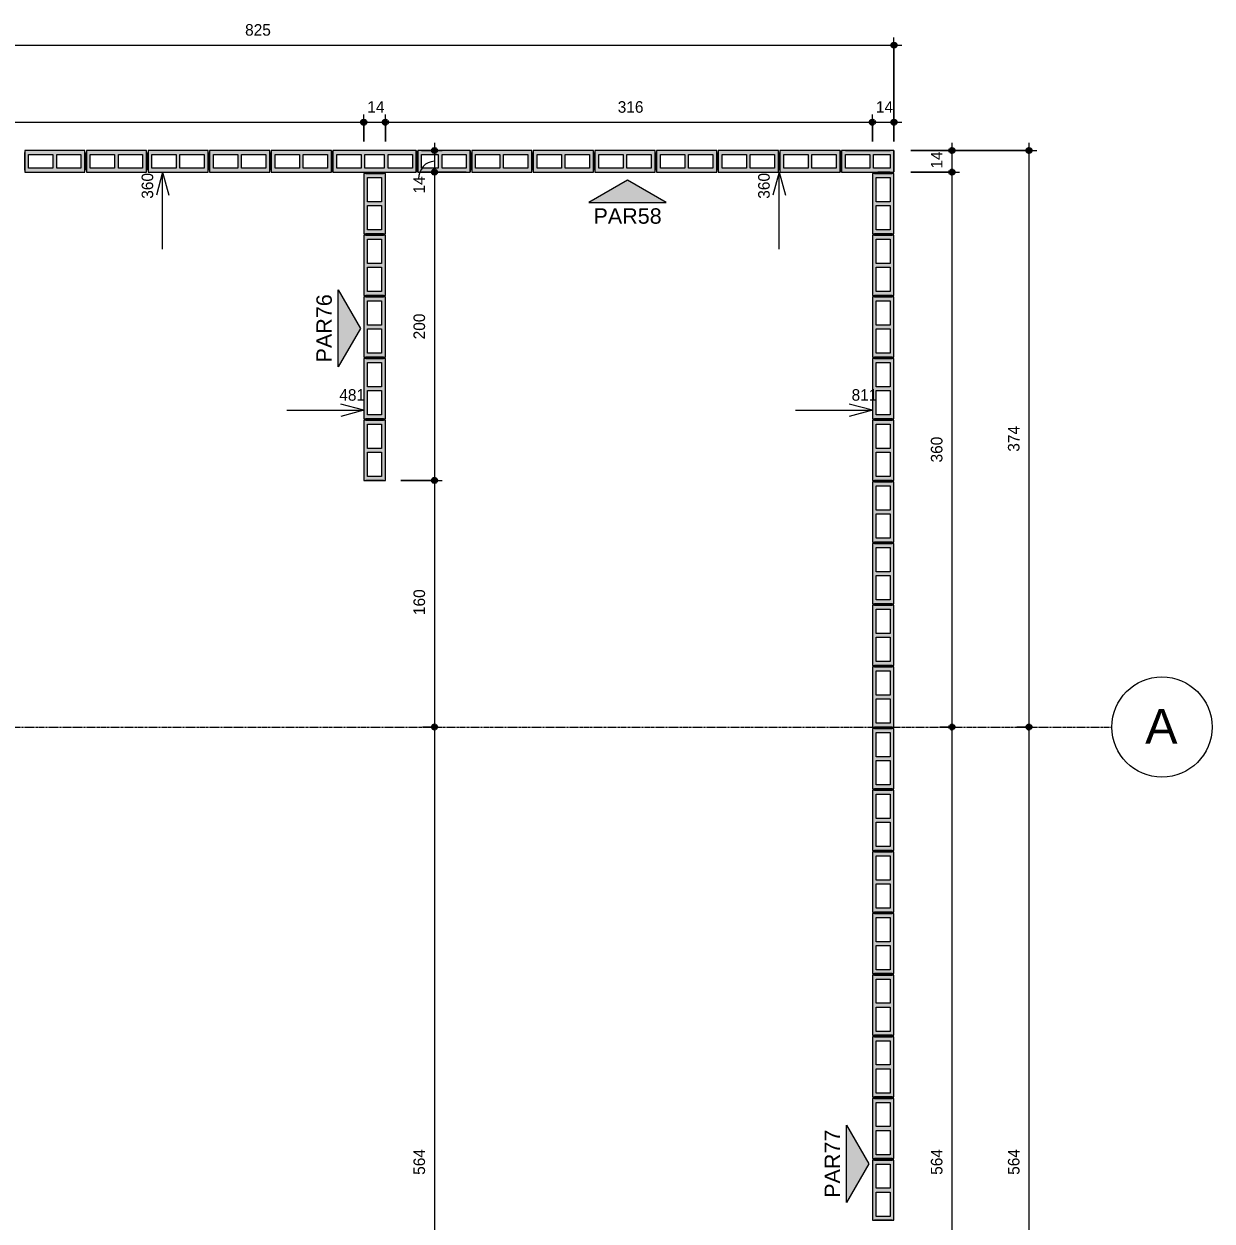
# Model space of a CAD drawing. Header units: centimetres. Extents: x 170 to 13828, y -2277 to 8860.
# Drawn here: x 13057 to 13828, y 110 to 886 of the extents above; entities that cross this region are included whole.
import ezdxf

# ---------------------------------------------------------------- set-up
doc = ezdxf.new("R2010")
doc.units = ezdxf.units.CM
doc.linetypes.add('Linha de eixo', pattern=[2.2225, 1.27, -0.3175, 0.3175, -0.3175])
for name, color, linetype, lineweight, true_color in [('A-ANNO-DIMS-1', 1, 'Continuous', 9, 0xff0000), ('G-ANNO-SYMB-1', 251, 'Continuous', 9, 0x646464), ('S-BEAM-3', 9, 'Continuous', 9, 0xc0c0c0), ('S-BEAM-4', 98, 'Continuous', 9, 0x004000), ('S-BEAM-8', 142, 'Continuous', 9, 0x0080c0)]:
    doc.layers.add(name, color=color, linetype=linetype, lineweight=lineweight, true_color=true_color)
for name, color, linetype, lineweight in [('A-ANNO-DIMS-50', 7, 'Continuous', 9), ('A-DETL-GENF', 7, 'Continuous', 9), ('G-ANNO-SYMB', 7, 'Continuous', 9), ('S-BEAM', 7, 'Continuous', 9), ('S-BEAM-2', 7, 'Continuous', 13), ('S-GRID-1', 7, 'Linha de eixo', 9), ('S-GRID-IDEN', 7, 'Continuous', 9)]:
    doc.layers.add(name, color=color, linetype=linetype, lineweight=lineweight)
doc.styles.add('Arial', font='arial.ttf', dxfattribs={"height": 22.5})
doc.styles.add('Arial_1', font='arial.ttf', dxfattribs={"height": 10})
doc.styles.add('Bahnschrift_13', font='', dxfattribs={"height": 7.5})
doc.styles.get('Bahnschrift_13').set_extended_font_data('Bahnschrift')
doc.dimstyles.new('COTA_ACUMULADA', dxfattribs={"dimscale": 30.48, "dimtxt": 8.33133, "dimasz": 0.049213, "dimexe": 0, "dimexo": 0.0625, "dimgap": 0.131234, "dimtad": 0, "dimjust": 2, "dimdec": 0, "dimzin": 0, "dimdsep": 46, "dimtxsty": 'Bahnschrift_13', "dimblk1": 'NONE', "dimblk2": 'OPEN30', "dimsah": 1, "dimcen": 0.09, "dimse1": 1, "dimsd1": 1, "dimazin": 0, "dimtfac": 1, "dimtdec": 4, "dimtix": 1, "dimtmove": 2, "dimatfit": 3, "dimfxl": 0, "dimfxlon": 1, "dimtvp": 1, "dimtolj": 1, "dimtzin": 0, "dimarcsym": 2})
doc.dimstyles.new('COTA_LINEAR', dxfattribs={"dimscale": 30.48, "dimtxt": 8.33133, "dimasz": 0.393701, "dimexe": 0.164042, "dimexo": 0.328084, "dimgap": 0.131234, "dimtad": 1, "dimdec": 0, "dimzin": 0, "dimdsep": 46, "dimtxsty": 'Bahnschrift_13', "dimblk1": 'DOTSMALL', "dimblk2": 'DOTSMALL', "dimsah": 1, "dimcen": 0.09, "dimdle": 0.164042, "dimazin": 0, "dimtfac": 1, "dimtdec": 4, "dimtix": 1, "dimtmove": 0, "dimatfit": 3, "dimfxl": 1, "dimtvp": 1, "dimtolj": 1, "dimtzin": 0, "dimarcsym": 2})
doc.dimstyles.new('COTA_LINEAR_2', dxfattribs={"dimscale": 30.48, "dimtxt": 8.33133, "dimasz": 0.393701, "dimexe": 0.164042, "dimexo": 0.328084, "dimgap": 0.131234, "dimtad": 1, "dimdec": 0, "dimzin": 0, "dimdsep": 46, "dimtxsty": 'Bahnschrift_13', "dimblk1": 'DOTSMALL', "dimblk2": 'DOTSMALL', "dimsah": 1, "dimcen": 0.09, "dimdle": 0.164042, "dimazin": 0, "dimtfac": 1, "dimtdec": 4, "dimtix": 1, "dimtmove": 1, "dimatfit": 3, "dimfxl": 1, "dimtvp": 1, "dimtolj": 1, "dimtzin": 0, "dimarcsym": 2})

# ---------------------------------------------------------------- blocks, each defined once
blk = doc.blocks.new('LEONE - BLOCO 14X39X1 - LEONE - BLOCO 14X39X19-V1-COBERTURA - MODULAÇÃO 2ª FIADA')
at = {"layer": 'S-BEAM-3'}
h = blk.add_hatch(color=256, dxfattribs=at)
h.paths.add_polyline_path([(-19.5, -7), (19.5, -7), (19.5, 7), (-19.5, 7), (-19.5, -4.5)])
h.paths.add_polyline_path([(1.25, -4.5), (1.25, 4.5), (17, 4.5), (17, -4.5)])
h.paths.add_polyline_path([(-1.25, -4.5), (-17, -4.5), (-17, 4.5), (-1.25, 4.5), (-1.25, -4.16)])
at = {"layer": 'A-DETL-GENF'}
for p, q in [((19.5, 7), (-19.5, 7)), ((-19.5, 7), (-19.5, 0)), ((-19.5, 0), (-19.5, -7)), ((-17, -4.5), (-17, 4.5)), ((-17, 4.5), (-1.25, 4.5)), ((-1.25, 4.5), (-1.25, -4.5)), ((1.25, -4.5), (1.25, 4.5)), ((1.25, 4.5), (17, 4.5)), ((17, 4.5), (17, -4.5)), ((19.5, 0), (19.5, 7)), ((19.5, -7), (19.5, 0)), ((-19.5, -7), (19.5, -7)), ((-1.25, -4.5), (-17, -4.5)), ((17, -4.5), (1.25, -4.5))]:
    blk.add_line(p, q, dxfattribs=at)
at = {"layer": 'S-BEAM-2'}
for p, q in [((-19.5, 7), (-19.5, -7)), ((19.5, 7), (-19.5, 7)), ((-19.5, 5.75), (-19.5, -5.75)), ((-19.5, -5.75), (-19.5, 5.75)), ((19.5, -7), (19.5, 7)), ((19.5, -7), (19.5, 7)), ((19.5, 5.75), (19.5, -5.75)), ((-19.5, -7), (19.5, -7))]:
    blk.add_line(p, q, dxfattribs=at)
at = {"layer": 'S-BEAM-3'}
for p, q in [((-17, 4.5), (-1.25, 4.5)), ((-17, -4.5), (-17, 4.5)), ((-1.25, 4.5), (-1.25, -4.5)), ((1.25, 4.5), (17, 4.5)), ((1.25, -4.5), (1.25, 4.5)), ((17, 4.5), (17, -4.5)), ((-1.25, -4.5), (-17, -4.5)), ((17, -4.5), (1.25, -4.5))]:
    blk.add_line(p, q, dxfattribs=at)
blk = doc.blocks.new('LEONE - BLOCO 14X39X1 - LEONE - BLOCO 14X39X19-2886981-COBERTURA - MODULAÇÃO 2ª FIADA')
at = {"layer": 'S-BEAM-3'}
h = blk.add_hatch(color=256, dxfattribs=at)
h.paths.add_polyline_path([(-3.78, -7), (19.5, -7), (19.5, 7), (-19.5, 7), (-19.5, -7)])
h.paths.add_polyline_path([(-3.78, -4.5), (-17, -4.5), (-17, 4.5), (-1.25, 4.5), (-1.25, -4.5)])
h.paths.add_polyline_path([(1.25, -4.5), (1.25, 4.5), (17, 4.5), (17, -4.5)])
at = {"layer": 'A-DETL-GENF'}
for p, q in [((19.5, 7), (-19.5, 7)), ((-19.5, 7), (-19.5, 0)), ((-19.5, 0), (-19.5, -7)), ((-17, -4.5), (-17, 4.5)), ((-17, 4.5), (-1.25, 4.5)), ((-1.25, 4.5), (-1.25, -4.5)), ((1.25, -4.5), (1.25, 4.5)), ((1.25, 4.5), (17, 4.5)), ((17, 4.5), (17, -4.5)), ((19.5, 0), (19.5, 7)), ((19.5, -7), (19.5, 0)), ((-19.5, -7), (19.5, -7)), ((-1.25, -4.5), (-17, -4.5)), ((17, -4.5), (1.25, -4.5))]:
    blk.add_line(p, q, dxfattribs=at)
at = {"layer": 'S-BEAM-2'}
for p, q in [((-19.5, 7), (-19.5, -7)), ((19.5, 7), (-19.5, 7)), ((-19.5, 5.75), (-19.5, -5.75)), ((-19.5, -5.75), (-19.5, 5.75)), ((19.5, -7), (19.5, 7)), ((19.5, -7), (19.5, 7)), ((19.5, 5.75), (19.5, -5.75)), ((-19.5, -7), (19.5, -7))]:
    blk.add_line(p, q, dxfattribs=at)
at = {"layer": 'S-BEAM-3'}
for p, q in [((-17, 4.5), (-1.25, 4.5)), ((-17, -4.5), (-17, 4.5)), ((-1.25, 4.5), (-1.25, -4.5)), ((1.25, 4.5), (17, 4.5)), ((1.25, -4.5), (1.25, 4.5)), ((17, 4.5), (17, -4.5)), ((-1.25, -4.5), (-17, -4.5)), ((17, -4.5), (1.25, -4.5))]:
    blk.add_line(p, q, dxfattribs=at)
blk = doc.blocks.new('LEONE - BLOCO 14x34x19 - LEONE - BLOCO 14x34x19-V3-COBERTURA - MODULAÇÃO 2ª FIADA')
at = {"layer": 'S-BEAM-8'}
h = blk.add_hatch(color=256, dxfattribs=at)
h.paths.add_polyline_path([(-14.5, -1.5205), (-14.5, -7), (19.5, -7), (19.5, 7), (-14.5, 7), (-14.5, 0)])
h.paths.add_polyline_path([(-12, -4.5), (-12, 4.5), (-1.25, 4.5), (-1.25, -4.5)])
h.paths.add_polyline_path([(1.25, -4.5), (1.25, 4.5), (17, 4.5), (17, -4.5), (2.5, -4.5)])
at = {"layer": 'A-DETL-GENF'}
for p, q in [((-14.5, 7), (-14.5, 0)), ((2.5, 7), (-14.5, 7)), ((-14.5, 0), (-14.5, -7)), ((-12, -4.5), (-12, 4.5)), ((-12, 4.5), (-1.25, 4.5)), ((-1.25, 4.5), (-1.25, -4.5)), ((1.25, 4.5), (17, 4.5)), ((1.25, -4.5), (1.25, 4.5)), ((19.5, 7), (2.5, 7)), ((17, 4.5), (17, -4.5)), ((19.5, 0), (19.5, 7)), ((19.5, -7), (19.5, 0)), ((-14.5, -7), (2.5, -7)), ((-1.25, -4.5), (-12, -4.5)), ((17, -4.5), (1.25, -4.5)), ((2.5, -7), (19.5, -7))]:
    blk.add_line(p, q, dxfattribs=at)
at = {"layer": 'S-BEAM-2'}
for p, q in [((-14.5, 7), (-14.5, -7)), ((19.5, 7), (-14.5, 7)), ((-14.5, 7), (-14.5, -7)), ((-14.5, -7), (-14.5, 6.8804)), ((-14.5, 5.75), (-14.5, -5.75)), ((-14.5, -5.75), (-14.5, 5.75)), ((-12, 7), (-3.9375, 7)), ((-12, 7), (-3.9375, 7)), ((17, 7), (-12, 7)), ((19.5, -7), (19.5, 7)), ((19.5, 7), (19.5, -7)), ((19.5, -7), (19.5, 7)), ((19.5, -5.75), (19.5, 5.75)), ((19.5, 5.75), (19.5, -5.75)), ((-14.5, -7), (19.5, -7)), ((-12, -7), (-3.9375, -7)), ((-12, -7), (-3.9375, -7)), ((17, -7), (-12, -7))]:
    blk.add_line(p, q, dxfattribs=at)
at = {"layer": 'S-BEAM-3'}
for p, q in [((-12, 4.5), (-1.25, 4.5)), ((-12, -4.5), (-12, 4.5)), ((-1.25, 4.5), (-1.25, -4.5)), ((1.25, 4.5), (17, 4.5)), ((1.25, -4.5), (1.25, 4.5)), ((17, 4.5), (17, -4.5)), ((-1.25, -4.5), (-12, -4.5)), ((17, -4.5), (1.25, -4.5))]:
    blk.add_line(p, q, dxfattribs=at)
blk = doc.blocks.new('LEONE - BLOCO 14X54X19 - LEONE - BLOCO 14X54X19-V4-COBERTURA - MODULAÇÃO 2ª FIADA')
at = {"layer": 'S-BEAM-4'}
h = blk.add_hatch(color=256, dxfattribs=at)
h.paths.add_polyline_path([(4.5, -7), (27, -7), (27, 7), (-27, 7), (-27, -7), (0, -7)])
h.paths.add_polyline_path([(0, -4.5), (-6.25, -4.5), (-6.25, 4.5), (6.25, 4.5), (6.25, -4.5), (4.5, -4.5)])
h.paths.add_polyline_path([(24.5, -4.5), (8.75, -4.5), (8.75, 4.5), (24.5, 4.5)])
h.paths.add_polyline_path([(-24.5, -4.5), (-24.5, 4.5), (-8.75, 4.5), (-8.75, -4.5)])
at = {"layer": 'A-DETL-GENF'}
for p, q in [((-27, 7), (-27, 0)), ((0, 7), (-27, 7)), ((-27, 0), (-27, -7)), ((-24.5, -4.5), (-24.5, 4.5)), ((-24.5, 4.5), (-8.75, 4.5)), ((-8.75, 4.5), (-8.75, -4.5)), ((-6.25, 4.5), (6.25, 4.5)), ((-6.25, -4.5), (-6.25, 4.5)), ((27, 7), (0, 7)), ((6.25, 4.5), (6.25, -4.5)), ((8.75, -4.5), (8.75, 4.5)), ((8.75, 4.5), (24.5, 4.5)), ((24.5, 4.5), (24.5, -4.5)), ((27, 0), (27, 7)), ((-27, -7), (0, -7)), ((-8.75, -4.5), (-24.5, -4.5)), ((6.25, -4.5), (-6.25, -4.5)), ((0, -7), (27, -7)), ((24.5, -4.5), (8.75, -4.5)), ((27, -7), (27, 0))]:
    blk.add_line(p, q, dxfattribs=at)
at = {"layer": 'S-BEAM-2'}
for p, q in [((-27, 7), (-27, -7)), ((27, 7), (-27, 7)), ((-27, 7), (-27, -7)), ((-27, -7), (-27, 6.88)), ((-27, 5.75), (-27, -5.75)), ((-27, -5.75), (-27, 5.75)), ((27, -7), (27, 7)), ((27, 7), (27, -7)), ((27, -7), (27, 7)), ((27, -5.75), (27, 5.75)), ((27, 5.75), (27, -5.75)), ((-27, -7), (27, -7))]:
    blk.add_line(p, q, dxfattribs=at)
at = {"layer": 'S-BEAM-3'}
for p, q in [((-24.5, 4.5), (-8.75, 4.5)), ((-24.5, -4.5), (-24.5, 4.5)), ((-8.75, 4.5), (-8.75, -4.5)), ((-6.25, 4.5), (6.25, 4.5)), ((-6.25, -4.5), (-6.25, 4.5)), ((6.25, 4.5), (6.25, -4.5)), ((8.75, 4.5), (24.5, 4.5)), ((8.75, -4.5), (8.75, 4.5)), ((24.5, 4.5), (24.5, -4.5)), ((-8.75, -4.5), (-24.5, -4.5)), ((6.25, -4.5), (-6.25, -4.5)), ((24.5, -4.5), (8.75, -4.5))]:
    blk.add_line(p, q, dxfattribs=at)
blk = doc.blocks.new('Eixo - M_Cabeça da grade - Círculo-45800-COBERTURA - MODULAÇÃO 2ª FIADA')
at = {"layer": 'S-GRID-IDEN'}
blk.add_circle((0, 0), 0.65, dxfattribs=at)
blk = doc.blocks.new('Elevação - Número de detalhe-142644-COBERTURA - MODULAÇÃO 2ª FIADA')
at = {"layer": 'G-ANNO-SYMB-1'}
blk.add_hatch(color=256, dxfattribs=at).paths.add_polyline_path([(0.5, 0), (-0.5, 0), (0, 0.289)])
at = {"layer": 'G-ANNO-SYMB'}
for p, q in [((0, 0.289), (-0.5, 0)), ((0.5, 0), (0, 0.289)), ((-0.5, 0), (0.5, 0))]:
    blk.add_line(p, q, dxfattribs=at)
blk = doc.blocks.new('DIMBLOCK6-COBERTURA - MODULAÇÃO 2ª FIADA')
at = {"layer": 'A-ANNO-DIMS-50', "lineweight": 35, "true_color": 0xff0000}
h = blk.add_hatch(color=1, dxfattribs=at)
edge = h.paths.add_edge_path()
edge.add_arc((12796.14, 822.6), 1.5, 0, 360)
h = blk.add_hatch(color=1, dxfattribs=at)
edge = h.paths.add_edge_path()
edge.add_arc((13277.14, 822.6), 1.5, 0, 360)
at = {"layer": 'A-ANNO-DIMS-50', "color": 1, "true_color": 0xff0000}
for p, q in [((12796.14, 814.72), (12796.14, 827.6)), ((13277.14, 810.07), (13277.14, 827.6)), ((12796.14, 822.6), (13277.14, 822.6)), ((12796.14, 822.6), (12796.14, 814.72)), ((13277.14, 822.6), (13277.14, 810.07))]:
    blk.add_line(p, q, dxfattribs=at)
at = {"layer": 'A-ANNO-DIMS-50', "color": 1, "lineweight": 35, "true_color": 0xff0000}
for centre in [(12796.14, 822.6), (13277.14, 822.6)]:
    blk.add_circle(centre, 1.5, dxfattribs=at)
at = {"layer": 'A-ANNO-DIMS-50', "color": 0, "insert": (13028.94, 836.25), "char_height": 7.5, "width": 18.4804, "attachment_point": 1, "line_spacing_factor": 1.009858, "style": 'Bahnschrift_13'}
blk.add_mtext('481', dxfattribs=at)
blk = doc.blocks.new('_DotSmall')
at = {"color": 0, "linetype": 'ByBlock', "const_width": 0.5}
blk.add_lwpolyline([(-0.0625, 0, 1), (0.0625, 0, 1)], format="xyb", close=True, dxfattribs=at)
blk = doc.blocks.new('DIMBLOCK7-COBERTURA - MODULAÇÃO 2ª FIADA')
at = {"layer": 'A-ANNO-DIMS-50', "lineweight": 35, "true_color": 0xff0000}
h = blk.add_hatch(color=1, dxfattribs=at)
edge = h.paths.add_edge_path()
edge.add_arc((13277.14, 822.6), 1.5, 0, 360)
h = blk.add_hatch(color=1, dxfattribs=at)
edge = h.paths.add_edge_path()
edge.add_arc((13291.14, 822.6), 1.5, 0, 360)
at = {"layer": 'A-ANNO-DIMS-50', "color": 1, "true_color": 0xff0000}
for p, q in [((13277.14, 810.07), (13277.14, 827.6)), ((13291.14, 810.07), (13291.14, 827.6)), ((13277.14, 822.6), (13291.14, 822.6)), ((13277.14, 822.6), (13277.14, 810.07)), ((13291.14, 822.6), (13291.14, 810.07))]:
    blk.add_line(p, q, dxfattribs=at)
at = {"layer": 'A-ANNO-DIMS-50', "color": 1, "lineweight": 35, "true_color": 0xff0000}
for centre in [(13277.14, 822.6), (13291.14, 822.6)]:
    blk.add_circle(centre, 1.5, dxfattribs=at)
at = {"layer": 'A-ANNO-DIMS-50', "color": 0, "insert": (13279.41, 836.25), "char_height": 7.5, "width": 11.3609, "attachment_point": 1, "line_spacing_factor": 1.009858, "style": 'Bahnschrift_13'}
blk.add_mtext('14', dxfattribs=at)
blk = doc.blocks.new('DIMBLOCK8-COBERTURA - MODULAÇÃO 2ª FIADA')
at = {"layer": 'A-ANNO-DIMS-50', "lineweight": 35, "true_color": 0xff0000}
h = blk.add_hatch(color=1, dxfattribs=at)
edge = h.paths.add_edge_path()
edge.add_arc((13291.14, 822.6), 1.5, 0, 360)
h = blk.add_hatch(color=1, dxfattribs=at)
edge = h.paths.add_edge_path()
edge.add_arc((13607.14, 822.6), 1.5, 0, 360)
at = {"layer": 'A-ANNO-DIMS-50', "color": 1, "true_color": 0xff0000}
for p, q in [((13291.14, 810.07), (13291.14, 827.6)), ((13607.14, 810.07), (13607.14, 827.6)), ((13291.14, 822.6), (13607.14, 822.6)), ((13291.14, 822.6), (13291.14, 810.07)), ((13607.14, 822.6), (13607.14, 810.07))]:
    blk.add_line(p, q, dxfattribs=at)
at = {"layer": 'A-ANNO-DIMS-50', "color": 1, "lineweight": 35, "true_color": 0xff0000}
for centre in [(13291.14, 822.6), (13607.14, 822.6)]:
    blk.add_circle(centre, 1.5, dxfattribs=at)
at = {"layer": 'A-ANNO-DIMS-50', "color": 0, "insert": (13441.89, 836.25), "char_height": 7.5, "width": 17.4201, "attachment_point": 1, "line_spacing_factor": 1.009858, "style": 'Bahnschrift_13'}
blk.add_mtext('316', dxfattribs=at)
blk = doc.blocks.new('DIMBLOCK9-COBERTURA - MODULAÇÃO 2ª FIADA')
at = {"layer": 'A-ANNO-DIMS-50', "lineweight": 35, "true_color": 0xff0000}
h = blk.add_hatch(color=1, dxfattribs=at)
edge = h.paths.add_edge_path()
edge.add_arc((13607.14, 822.6), 1.5, 0, 360)
h = blk.add_hatch(color=1, dxfattribs=at)
edge = h.paths.add_edge_path()
edge.add_arc((13621.14, 822.6), 1.5, 0, 360)
at = {"layer": 'A-ANNO-DIMS-50', "color": 1, "true_color": 0xff0000}
for p, q in [((13607.14, 810.07), (13607.14, 827.6)), ((13621.14, 810.07), (13621.14, 827.6)), ((13607.14, 822.6), (13626.14, 822.6)), ((13607.14, 822.6), (13607.14, 810.07)), ((13621.14, 822.6), (13621.14, 810.07))]:
    blk.add_line(p, q, dxfattribs=at)
at = {"layer": 'A-ANNO-DIMS-50', "color": 1, "lineweight": 35, "true_color": 0xff0000}
for centre in [(13607.14, 822.6), (13621.14, 822.6)]:
    blk.add_circle(centre, 1.5, dxfattribs=at)
at = {"layer": 'A-ANNO-DIMS-50', "color": 0, "insert": (13609.41, 836.25), "char_height": 7.5, "width": 11.3609, "attachment_point": 1, "line_spacing_factor": 1.009858, "style": 'Bahnschrift_13'}
blk.add_mtext('14', dxfattribs=at)
blk = doc.blocks.new('DIMBLOCK12-COBERTURA - MODULAÇÃO 2ª FIADA')
at = {"layer": 'A-ANNO-DIMS-50', "lineweight": 35, "true_color": 0xff0000}
h = blk.add_hatch(color=1, dxfattribs=at)
edge = h.paths.add_edge_path()
edge.add_arc((12796.14, 872.6), 1.5, 0, 360)
h = blk.add_hatch(color=1, dxfattribs=at)
edge = h.paths.add_edge_path()
edge.add_arc((13621.14, 872.6), 1.5, 0, 360)
at = {"layer": 'A-ANNO-DIMS-50', "color": 1, "true_color": 0xff0000}
for p, q in [((12796.14, 864.72), (12796.14, 877.6)), ((13621.14, 812.99), (13621.14, 877.6)), ((12796.14, 872.6), (13626.14, 872.6)), ((12796.14, 872.6), (12796.14, 864.72)), ((13621.14, 872.6), (13621.14, 812.99))]:
    blk.add_line(p, q, dxfattribs=at)
at = {"layer": 'A-ANNO-DIMS-50', "color": 1, "lineweight": 35, "true_color": 0xff0000}
for centre in [(12796.14, 872.6), (13621.14, 872.6)]:
    blk.add_circle(centre, 1.5, dxfattribs=at)
at = {"layer": 'A-ANNO-DIMS-50', "color": 0, "insert": (13200.12, 886.25), "char_height": 7.5, "width": 20.4496, "attachment_point": 1, "line_spacing_factor": 1.009858, "style": 'Bahnschrift_13'}
blk.add_mtext('825', dxfattribs=at)
blk = doc.blocks.new('DIMBLOCK39-COBERTURA - MODULAÇÃO 2ª FIADA')
at = {"layer": 'A-ANNO-DIMS-50', "lineweight": 35, "true_color": 0xff0000}
h = blk.add_hatch(color=1, dxfattribs=at)
edge = h.paths.add_edge_path()
edge.add_arc((13658.72, 804.24), 1.5, 0, 360)
h = blk.add_hatch(color=1, dxfattribs=at)
edge = h.paths.add_edge_path()
edge.add_arc((13658.72, 790.24), 1.5, 0, 360)
at = {"layer": 'A-ANNO-DIMS-50', "color": 1, "true_color": 0xff0000}
for p, q in [((13658.72, 809.24), (13658.72, 790.24)), ((13632.14, 804.24), (13663.72, 804.24)), ((13658.72, 804.24), (13632.14, 804.24)), ((13632.14, 790.24), (13663.72, 790.24)), ((13658.72, 790.24), (13632.14, 790.24))]:
    blk.add_line(p, q, dxfattribs=at)
at = {"layer": 'A-ANNO-DIMS-50', "color": 1, "lineweight": 35, "true_color": 0xff0000}
for centre in [(13658.72, 804.24), (13658.72, 790.24)]:
    blk.add_circle(centre, 1.5, dxfattribs=at)
at = {"layer": 'A-ANNO-DIMS-50', "color": 0, "insert": (13645.07, 792.51), "char_height": 7.5, "width": 11.3609, "attachment_point": 1, "rotation": 90, "line_spacing_factor": 1.009858, "style": 'Bahnschrift_13'}
blk.add_mtext('14', dxfattribs=at)
blk = doc.blocks.new('DIMBLOCK40-COBERTURA - MODULAÇÃO 2ª FIADA')
at = {"layer": 'A-ANNO-DIMS-50', "lineweight": 35, "true_color": 0xff0000}
h = blk.add_hatch(color=1, dxfattribs=at)
edge = h.paths.add_edge_path()
edge.add_arc((13658.72, 790.24), 1.5, 0, 360)
h = blk.add_hatch(color=1, dxfattribs=at)
edge = h.paths.add_edge_path()
edge.add_arc((13658.72, 430.24), 1.5, 0, 360)
at = {"layer": 'A-ANNO-DIMS-50', "color": 1, "true_color": 0xff0000}
for p, q in [((13632.14, 790.24), (13663.72, 790.24)), ((13658.72, 790.24), (13632.14, 790.24)), ((13658.72, 790.24), (13658.72, 430.24)), ((13650.84, 430.24), (13663.72, 430.24)), ((13658.72, 430.24), (13650.84, 430.24))]:
    blk.add_line(p, q, dxfattribs=at)
at = {"layer": 'A-ANNO-DIMS-50', "color": 1, "lineweight": 35, "true_color": 0xff0000}
for centre in [(13658.72, 790.24), (13658.72, 430.24)]:
    blk.add_circle(centre, 1.5, dxfattribs=at)
at = {"layer": 'A-ANNO-DIMS-50', "color": 0, "insert": (13645.07, 601.85), "char_height": 7.5, "width": 20.1467, "attachment_point": 1, "rotation": 90, "line_spacing_factor": 1.009858, "style": 'Bahnschrift_13'}
blk.add_mtext('360', dxfattribs=at)
blk = doc.blocks.new('DIMBLOCK41-COBERTURA - MODULAÇÃO 2ª FIADA')
at = {"layer": 'A-ANNO-DIMS-50', "lineweight": 35, "true_color": 0xff0000}
h = blk.add_hatch(color=1, dxfattribs=at)
edge = h.paths.add_edge_path()
edge.add_arc((13658.72, 430.24), 1.5, 0, 360)
h = blk.add_hatch(color=1, dxfattribs=at)
edge = h.paths.add_edge_path()
edge.add_arc((13658.72, -133.76), 1.5, 0, 360)
at = {"layer": 'A-ANNO-DIMS-50', "color": 1, "true_color": 0xff0000}
for p, q in [((13650.84, 430.24), (13663.72, 430.24)), ((13658.72, 430.24), (13650.84, 430.24)), ((13658.72, 430.24), (13658.72, -133.76)), ((13650.84, -133.76), (13663.72, -133.76)), ((13658.72, -133.76), (13650.84, -133.76))]:
    blk.add_line(p, q, dxfattribs=at)
at = {"layer": 'A-ANNO-DIMS-50', "color": 1, "lineweight": 35, "true_color": 0xff0000}
for centre in [(13658.72, 430.24), (13658.72, -133.76)]:
    blk.add_circle(centre, 1.5, dxfattribs=at)
at = {"layer": 'A-ANNO-DIMS-50', "color": 0, "insert": (13645.07, 139.72), "char_height": 7.5, "width": 20.4496, "attachment_point": 1, "rotation": 90, "line_spacing_factor": 1.009858, "style": 'Bahnschrift_13'}
blk.add_mtext('564', dxfattribs=at)
blk = doc.blocks.new('DIMBLOCK44-COBERTURA - MODULAÇÃO 2ª FIADA')
at = {"layer": 'A-ANNO-DIMS-50', "lineweight": 35, "true_color": 0xff0000}
h = blk.add_hatch(color=1, dxfattribs=at)
edge = h.paths.add_edge_path()
edge.add_arc((13708.72, 804.24), 1.5, 0, 360)
h = blk.add_hatch(color=1, dxfattribs=at)
edge = h.paths.add_edge_path()
edge.add_arc((13708.72, 430.24), 1.5, 0, 360)
at = {"layer": 'A-ANNO-DIMS-50', "color": 1, "true_color": 0xff0000}
for p, q in [((13708.72, 809.24), (13708.72, 430.24)), ((13632.14, 804.24), (13713.72, 804.24)), ((13708.72, 804.24), (13632.14, 804.24)), ((13700.84, 430.24), (13713.72, 430.24)), ((13708.72, 430.24), (13700.84, 430.24))]:
    blk.add_line(p, q, dxfattribs=at)
at = {"layer": 'A-ANNO-DIMS-50', "color": 1, "lineweight": 35, "true_color": 0xff0000}
for centre in [(13708.72, 804.24), (13708.72, 430.24)]:
    blk.add_circle(centre, 1.5, dxfattribs=at)
at = {"layer": 'A-ANNO-DIMS-50', "color": 0, "insert": (13695.07, 608.85), "char_height": 7.5, "width": 20.1467, "attachment_point": 1, "rotation": 90, "line_spacing_factor": 1.009858, "style": 'Bahnschrift_13'}
blk.add_mtext('374', dxfattribs=at)
blk = doc.blocks.new('DIMBLOCK45-COBERTURA - MODULAÇÃO 2ª FIADA')
at = {"layer": 'A-ANNO-DIMS-50', "lineweight": 35, "true_color": 0xff0000}
h = blk.add_hatch(color=1, dxfattribs=at)
edge = h.paths.add_edge_path()
edge.add_arc((13708.72, 430.24), 1.5, 0, 360)
h = blk.add_hatch(color=1, dxfattribs=at)
edge = h.paths.add_edge_path()
edge.add_arc((13708.72, -133.76), 1.5, 0, 360)
at = {"layer": 'A-ANNO-DIMS-50', "color": 1, "true_color": 0xff0000}
for p, q in [((13700.84, 430.24), (13713.72, 430.24)), ((13708.72, 430.24), (13700.84, 430.24)), ((13708.72, 430.24), (13708.72, -133.76)), ((13700.84, -133.76), (13713.72, -133.76)), ((13708.72, -133.76), (13700.84, -133.76))]:
    blk.add_line(p, q, dxfattribs=at)
at = {"layer": 'A-ANNO-DIMS-50', "color": 1, "lineweight": 35, "true_color": 0xff0000}
for centre in [(13708.72, 430.24), (13708.72, -133.76)]:
    blk.add_circle(centre, 1.5, dxfattribs=at)
at = {"layer": 'A-ANNO-DIMS-50', "color": 0, "insert": (13695.07, 139.72), "char_height": 7.5, "width": 20.4496, "attachment_point": 1, "rotation": 90, "line_spacing_factor": 1.009858, "style": 'Bahnschrift_13'}
blk.add_mtext('564', dxfattribs=at)
blk = doc.blocks.new('DIMBLOCK116-COBERTURA - MODULAÇÃO 2ª FIADA')
at = {"layer": 'A-ANNO-DIMS-50', "color": 1, "true_color": 0xff0000}
for p, q in [((13146.64, 790.24), (13142.62, 775.24)), ((13146.64, 790.24), (13150.66, 775.24)), ((13146.64, 740.24), (13146.64, 790.24)), ((13146.64, 790.24), (13146.64, 790.24)), ((13146.64, 790.24), (13146.64, 790.24))]:
    blk.add_line(p, q, dxfattribs=at)
at = {"layer": 'A-ANNO-DIMS-50', "color": 0, "insert": (13133, 772.95), "char_height": 7.5, "width": 20.1467, "attachment_point": 1, "rotation": 90, "line_spacing_factor": 1.009858, "style": 'Bahnschrift_13'}
blk.add_mtext('360', dxfattribs=at)
blk = doc.blocks.new('_None')
blk = doc.blocks.new('_Open30')
at = {"color": 0, "linetype": 'ByBlock', "lineweight": -2}
for p, q in [((-1, 0.27), (0, 0)), ((0, 0), (-1, -0.27)), ((0, 0), (-1, 0))]:
    blk.add_line(p, q, dxfattribs=at)
blk = doc.blocks.new('DIMBLOCK120-COBERTURA - MODULAÇÃO 2ª FIADA')
at = {"layer": 'A-ANNO-DIMS-50', "color": 1, "true_color": 0xff0000}
for p, q in [((13546.64, 790.24), (13542.62, 775.24)), ((13546.64, 790.24), (13550.66, 775.24)), ((13546.64, 740.24), (13546.64, 790.24)), ((13546.64, 790.24), (13546.64, 790.24)), ((13546.64, 790.24), (13546.64, 790.24))]:
    blk.add_line(p, q, dxfattribs=at)
at = {"layer": 'A-ANNO-DIMS-50', "color": 0, "insert": (13533, 772.95), "char_height": 7.5, "width": 20.1467, "attachment_point": 1, "rotation": 90, "line_spacing_factor": 1.009858, "style": 'Bahnschrift_13'}
blk.add_mtext('360', dxfattribs=at)
blk = doc.blocks.new('DIMBLOCK122-COBERTURA - MODULAÇÃO 2ª FIADA')
at = {"layer": 'A-ANNO-DIMS-50', "color": 1, "true_color": 0xff0000}
for p, q in [((13277.14, 635.78), (13262.14, 639.8)), ((13227.14, 635.78), (13277.14, 635.78)), ((13277.14, 635.78), (13262.14, 631.76)), ((13277.14, 635.78), (13277.14, 635.78)), ((13277.14, 635.78), (13277.14, 635.78))]:
    blk.add_line(p, q, dxfattribs=at)
at = {"layer": 'A-ANNO-DIMS-50', "color": 0, "insert": (13261.24, 649.43), "char_height": 7.5, "width": 18.4804, "attachment_point": 1, "line_spacing_factor": 1.009858, "style": 'Bahnschrift_13'}
blk.add_mtext('481', dxfattribs=at)
blk = doc.blocks.new('DIMBLOCK123-COBERTURA - MODULAÇÃO 2ª FIADA')
at = {"layer": 'A-ANNO-DIMS-50', "color": 1, "true_color": 0xff0000}
for p, q in [((13607.14, 635.78), (13592.14, 639.8)), ((13557.14, 635.78), (13607.14, 635.78)), ((13607.14, 635.78), (13592.14, 631.76)), ((13607.14, 635.78), (13607.14, 635.78)), ((13607.14, 635.78), (13607.14, 635.78))]:
    blk.add_line(p, q, dxfattribs=at)
at = {"layer": 'A-ANNO-DIMS-50', "color": 0, "insert": (13593.64, 649.43), "char_height": 7.5, "width": 15.6023, "attachment_point": 1, "line_spacing_factor": 1.009858, "style": 'Bahnschrift_13'}
blk.add_mtext('811', dxfattribs=at)
blk = doc.blocks.new('DIMBLOCK157-COBERTURA - MODULAÇÃO 2ª FIADA')
at = {"layer": 'A-ANNO-DIMS-50', "lineweight": 35, "true_color": 0xff0000}
h = blk.add_hatch(color=1, dxfattribs=at)
edge = h.paths.add_edge_path()
edge.add_arc((13323.03, 804.24), 1.5, 0, 360)
h = blk.add_hatch(color=1, dxfattribs=at)
edge = h.paths.add_edge_path()
edge.add_arc((13323.03, 790.24), 1.5, 0, 360)
at = {"layer": 'A-ANNO-DIMS-50', "color": 1, "true_color": 0xff0000}
for p, q in [((13323.03, 809.24), (13323.03, 790.24)), ((13315.15, 804.24), (13328.03, 804.24)), ((13323.03, 804.24), (13315.15, 804.24)), ((13315.15, 790.24), (13328.03, 790.24)), ((13323.03, 790.24), (13315.15, 790.24))]:
    blk.add_line(p, q, dxfattribs=at)
at = {"layer": 'A-ANNO-DIMS-50', "color": 1, "lineweight": 35, "true_color": 0xff0000}
for centre in [(13323.03, 804.24), (13323.03, 790.24)]:
    blk.add_circle(centre, 1.5, dxfattribs=at)
at = {"layer": 'A-ANNO-DIMS-50', "color": 1, "true_color": 0xff0000}
blk.add_ellipse((13323.03, 785.8), major_axis=(0, 11.44), ratio=0.901372, start_param=0, end_param=1.570796, dxfattribs=at)
at = {"layer": 'A-ANNO-DIMS-50', "color": 0, "insert": (13309.38, 776.34), "char_height": 7.5, "width": 11.3609, "attachment_point": 1, "rotation": 90, "line_spacing_factor": 1.009858, "style": 'Bahnschrift_13'}
blk.add_mtext('14', dxfattribs=at)
blk = doc.blocks.new('DIMBLOCK158-COBERTURA - MODULAÇÃO 2ª FIADA')
at = {"layer": 'A-ANNO-DIMS-50', "lineweight": 35, "true_color": 0xff0000}
h = blk.add_hatch(color=1, dxfattribs=at)
edge = h.paths.add_edge_path()
edge.add_arc((13323.03, 790.24), 1.5, 0, 360)
h = blk.add_hatch(color=1, dxfattribs=at)
edge = h.paths.add_edge_path()
edge.add_arc((13323.03, 590.24), 1.5, 0, 360)
at = {"layer": 'A-ANNO-DIMS-50', "color": 1, "true_color": 0xff0000}
for p, q in [((13315.15, 790.24), (13328.03, 790.24)), ((13323.03, 790.24), (13315.15, 790.24)), ((13323.03, 790.24), (13323.03, 590.24)), ((13301.14, 590.24), (13328.03, 590.24)), ((13323.03, 590.24), (13301.14, 590.24))]:
    blk.add_line(p, q, dxfattribs=at)
at = {"layer": 'A-ANNO-DIMS-50', "color": 1, "lineweight": 35, "true_color": 0xff0000}
for centre in [(13323.03, 790.24), (13323.03, 590.24)]:
    blk.add_circle(centre, 1.5, dxfattribs=at)
at = {"layer": 'A-ANNO-DIMS-50', "color": 0, "insert": (13309.38, 681.72), "char_height": 7.5, "width": 20.4496, "attachment_point": 1, "rotation": 90, "line_spacing_factor": 1.009858, "style": 'Bahnschrift_13'}
blk.add_mtext('200', dxfattribs=at)
blk = doc.blocks.new('DIMBLOCK159-COBERTURA - MODULAÇÃO 2ª FIADA')
at = {"layer": 'A-ANNO-DIMS-50', "lineweight": 35, "true_color": 0xff0000}
h = blk.add_hatch(color=1, dxfattribs=at)
edge = h.paths.add_edge_path()
edge.add_arc((13323.03, 590.24), 1.5, 0, 360)
h = blk.add_hatch(color=1, dxfattribs=at)
edge = h.paths.add_edge_path()
edge.add_arc((13323.03, 430.24), 1.5, 0, 360)
at = {"layer": 'A-ANNO-DIMS-50', "color": 1, "true_color": 0xff0000}
for p, q in [((13301.14, 590.24), (13328.03, 590.24)), ((13323.03, 590.24), (13301.14, 590.24)), ((13323.03, 590.24), (13323.03, 430.24)), ((13315.15, 430.24), (13328.03, 430.24)), ((13323.03, 430.24), (13315.15, 430.24))]:
    blk.add_line(p, q, dxfattribs=at)
at = {"layer": 'A-ANNO-DIMS-50', "color": 1, "lineweight": 35, "true_color": 0xff0000}
for centre in [(13323.03, 590.24), (13323.03, 430.24)]:
    blk.add_circle(centre, 1.5, dxfattribs=at)
at = {"layer": 'A-ANNO-DIMS-50', "color": 0, "insert": (13309.38, 502.86), "char_height": 7.5, "width": 17.723, "attachment_point": 1, "rotation": 90, "line_spacing_factor": 1.009858, "style": 'Bahnschrift_13'}
blk.add_mtext('160', dxfattribs=at)
blk = doc.blocks.new('DIMBLOCK160-COBERTURA - MODULAÇÃO 2ª FIADA')
at = {"layer": 'A-ANNO-DIMS-50', "lineweight": 35, "true_color": 0xff0000}
h = blk.add_hatch(color=1, dxfattribs=at)
edge = h.paths.add_edge_path()
edge.add_arc((13323.03, 430.24), 1.5, 0, 360)
h = blk.add_hatch(color=1, dxfattribs=at)
edge = h.paths.add_edge_path()
edge.add_arc((13323.03, -133.76), 1.5, 0, 360)
at = {"layer": 'A-ANNO-DIMS-50', "color": 1, "true_color": 0xff0000}
for p, q in [((13315.15, 430.24), (13328.03, 430.24)), ((13323.03, 430.24), (13315.15, 430.24)), ((13323.03, 430.24), (13323.03, -133.76)), ((13315.15, -133.76), (13328.03, -133.76)), ((13323.03, -133.76), (13315.15, -133.76))]:
    blk.add_line(p, q, dxfattribs=at)
at = {"layer": 'A-ANNO-DIMS-50', "color": 1, "lineweight": 35, "true_color": 0xff0000}
for centre in [(13323.03, 430.24), (13323.03, -133.76)]:
    blk.add_circle(centre, 1.5, dxfattribs=at)
at = {"layer": 'A-ANNO-DIMS-50', "color": 0, "insert": (13309.38, 139.72), "char_height": 7.5, "width": 20.4496, "attachment_point": 1, "rotation": 90, "line_spacing_factor": 1.009858, "style": 'Bahnschrift_13'}
blk.add_mtext('564', dxfattribs=at)

msp = doc.modelspace()

# ---------------------------------------------------------------- linework, layer by layer
at = {"layer": 'S-GRID-1'}
msp.add_line((10928.25, 430.24), (13762.5, 430.24), dxfattribs=at)

# ---------------------------------------------------------------- block references
at = {"layer": 'G-ANNO-SYMB', "xscale": 49.99999999999998, "yscale": 49.99999999999998, "zscale": 49.99999999999998}
msp.add_blockref('Elevação - Número de detalhe-142644-COBERTURA - MODULAÇÃO 2ª FIADA', (13448.25, 770.55), dxfattribs=at)
at = {"layer": 'G-ANNO-SYMB', "extrusion": (0, 0, -1), "xscale": 49.99999999999998, "yscale": 49.99999999999998, "zscale": 49.99999999999998}
for p, rotation in [((-13260.57, 688.83), 90.00000000000048), ((-13590.3, 146.88), 90.00000000000054)]:
    msp.add_blockref('Elevação - Número de detalhe-142644-COBERTURA - MODULAÇÃO 2ª FIADA', p, dxfattribs=dict(at, rotation=rotation))
at = {"layer": 'S-BEAM'}
for name, p in [('LEONE - BLOCO 14X39X1 - LEONE - BLOCO 14X39X19-2886981-COBERTURA - MODULAÇÃO 2ª FIADA', (13076.64, 797.24)), ('LEONE - BLOCO 14X39X1 - LEONE - BLOCO 14X39X19-2886981-COBERTURA - MODULAÇÃO 2ª FIADA', (13116.64, 797.24)), ('LEONE - BLOCO 14X39X1 - LEONE - BLOCO 14X39X19-V1-COBERTURA - MODULAÇÃO 2ª FIADA', (13156.64, 797.24)), ('LEONE - BLOCO 14X39X1 - LEONE - BLOCO 14X39X19-V1-COBERTURA - MODULAÇÃO 2ª FIADA', (13196.64, 797.24)), ('LEONE - BLOCO 14X39X1 - LEONE - BLOCO 14X39X19-2886981-COBERTURA - MODULAÇÃO 2ª FIADA', (13236.64, 797.24)), ('LEONE - BLOCO 14X54X19 - LEONE - BLOCO 14X54X19-V4-COBERTURA - MODULAÇÃO 2ª FIADA', (13284.14, 797.24)), ('LEONE - BLOCO 14x34x19 - LEONE - BLOCO 14x34x19-V3-COBERTURA - MODULAÇÃO 2ª FIADA', (13326.64, 797.24)), ('LEONE - BLOCO 14X39X1 - LEONE - BLOCO 14X39X19-V1-COBERTURA - MODULAÇÃO 2ª FIADA', (13366.64, 797.24)), ('LEONE - BLOCO 14X39X1 - LEONE - BLOCO 14X39X19-2886981-COBERTURA - MODULAÇÃO 2ª FIADA', (13406.64, 797.24)), ('LEONE - BLOCO 14X39X1 - LEONE - BLOCO 14X39X19-2886981-COBERTURA - MODULAÇÃO 2ª FIADA', (13446.64, 797.24)), ('LEONE - BLOCO 14X39X1 - LEONE - BLOCO 14X39X19-2886981-COBERTURA - MODULAÇÃO 2ª FIADA', (13486.64, 797.24)), ('LEONE - BLOCO 14X39X1 - LEONE - BLOCO 14X39X19-V1-COBERTURA - MODULAÇÃO 2ª FIADA', (13526.64, 797.24)), ('LEONE - BLOCO 14X39X1 - LEONE - BLOCO 14X39X19-V1-COBERTURA - MODULAÇÃO 2ª FIADA', (13566.64, 797.24))]:
    msp.add_blockref(name, p, dxfattribs=at)
for name, p, rotation in [('LEONE - BLOCO 14x34x19 - LEONE - BLOCO 14x34x19-V3-COBERTURA - MODULAÇÃO 2ª FIADA', (13606.64, 797.24), 180), ('LEONE - BLOCO 14X39X1 - LEONE - BLOCO 14X39X19-V1-COBERTURA - MODULAÇÃO 2ª FIADA', (13284.14, 769.74), 270.0000000000002), ('LEONE - BLOCO 14X39X1 - LEONE - BLOCO 14X39X19-2886981-COBERTURA - MODULAÇÃO 2ª FIADA', (13614.14, 769.74), 89.99999999999974), ('LEONE - BLOCO 14X39X1 - LEONE - BLOCO 14X39X19-V1-COBERTURA - MODULAÇÃO 2ª FIADA', (13284.14, 729.74), 270.0000000000002), ('LEONE - BLOCO 14X39X1 - LEONE - BLOCO 14X39X19-2886981-COBERTURA - MODULAÇÃO 2ª FIADA', (13614.14, 729.74), 89.99999999999974), ('LEONE - BLOCO 14X39X1 - LEONE - BLOCO 14X39X19-V1-COBERTURA - MODULAÇÃO 2ª FIADA', (13284.14, 689.74), 270.0000000000002), ('LEONE - BLOCO 14X39X1 - LEONE - BLOCO 14X39X19-2886981-COBERTURA - MODULAÇÃO 2ª FIADA', (13614.14, 689.74), 89.99999999999974), ('LEONE - BLOCO 14X39X1 - LEONE - BLOCO 14X39X19-V1-COBERTURA - MODULAÇÃO 2ª FIADA', (13284.14, 649.74), 270.0000000000002), ('LEONE - BLOCO 14X39X1 - LEONE - BLOCO 14X39X19-2886981-COBERTURA - MODULAÇÃO 2ª FIADA', (13614.14, 649.74), 89.99999999999974), ('LEONE - BLOCO 14X39X1 - LEONE - BLOCO 14X39X19-V1-COBERTURA - MODULAÇÃO 2ª FIADA', (13284.14, 609.74), 270.0000000000002), ('LEONE - BLOCO 14X39X1 - LEONE - BLOCO 14X39X19-2886981-COBERTURA - MODULAÇÃO 2ª FIADA', (13614.14, 609.74), 89.99999999999974), ('LEONE - BLOCO 14X39X1 - LEONE - BLOCO 14X39X19-2886981-COBERTURA - MODULAÇÃO 2ª FIADA', (13614.14, 569.74), 89.99999999999974), ('LEONE - BLOCO 14X39X1 - LEONE - BLOCO 14X39X19-2886981-COBERTURA - MODULAÇÃO 2ª FIADA', (13614.14, 529.74), 89.99999999999974), ('LEONE - BLOCO 14X39X1 - LEONE - BLOCO 14X39X19-2886981-COBERTURA - MODULAÇÃO 2ª FIADA', (13614.14, 489.74), 89.99999999999974), ('LEONE - BLOCO 14X39X1 - LEONE - BLOCO 14X39X19-2886981-COBERTURA - MODULAÇÃO 2ª FIADA', (13614.14, 449.74), 89.99999999999974), ('LEONE - BLOCO 14X39X1 - LEONE - BLOCO 14X39X19-2886981-COBERTURA - MODULAÇÃO 2ª FIADA', (13614.14, 409.74), 89.99999999999974), ('LEONE - BLOCO 14X39X1 - LEONE - BLOCO 14X39X19-2886981-COBERTURA - MODULAÇÃO 2ª FIADA', (13614.14, 369.74), 89.99999999999974), ('LEONE - BLOCO 14X39X1 - LEONE - BLOCO 14X39X19-2886981-COBERTURA - MODULAÇÃO 2ª FIADA', (13614.14, 329.74), 89.99999999999974), ('LEONE - BLOCO 14X39X1 - LEONE - BLOCO 14X39X19-2886981-COBERTURA - MODULAÇÃO 2ª FIADA', (13614.14, 289.74), 89.99999999999974), ('LEONE - BLOCO 14X39X1 - LEONE - BLOCO 14X39X19-2886981-COBERTURA - MODULAÇÃO 2ª FIADA', (13614.14, 249.74), 89.99999999999974), ('LEONE - BLOCO 14X39X1 - LEONE - BLOCO 14X39X19-2886981-COBERTURA - MODULAÇÃO 2ª FIADA', (13614.14, 209.74), 89.99999999999974), ('LEONE - BLOCO 14X39X1 - LEONE - BLOCO 14X39X19-2886981-COBERTURA - MODULAÇÃO 2ª FIADA', (13614.14, 169.74), 89.99999999999974), ('LEONE - BLOCO 14X39X1 - LEONE - BLOCO 14X39X19-2886981-COBERTURA - MODULAÇÃO 2ª FIADA', (13614.14, 129.74), 89.99999999999974)]:
    msp.add_blockref(name, p, dxfattribs=dict(at, rotation=rotation))
at = {"layer": 'S-GRID-IDEN', "xscale": 49.99999999999998, "yscale": 49.99999999999998, "zscale": 49.99999999999998, "rotation": 269.9999999999994}
msp.add_blockref('Eixo - M_Cabeça da grade - Círculo-45800-COBERTURA - MODULAÇÃO 2ª FIADA', (13795, 430.24), dxfattribs=at)

# ---------------------------------------------------------------- texts
at = {"layer": 'G-ANNO-SYMB', "insert": (13426.17, 766.76), "char_height": 10, "width": 54.9156, "attachment_point": 1, "style": 'Arial_1'}
msp.add_mtext('PAR58', dxfattribs=at)
at = {"layer": 'G-ANNO-SYMB', "char_height": 10, "width": 54.9156, "attachment_point": 1, "rotation": 90, "style": 'Arial_1'}
for s, insert in [('PAR76', (13246.39, 666.75)), ('PAR77', (13576.11, 124.8))]:
    msp.add_mtext(s, dxfattribs=dict(at, insert=insert))

# ---------------------------------------------------------------- dimensions: what is measured, and where the dimension line sits
at = {"layer": 'A-ANNO-DIMS-1'}
for base, p1, p2, override, picture, middle in [((13621.14, 872.6), (12796.14, 874.72), (13621.14, 802.99), {"dimpost": '<>', "dimfxl": 828.112259}, 'DIMBLOCK12-COBERTURA - MODULAÇÃO 2ª FIADA', (13208.64, 880.43)), ((13277.14, 822.6), (12796.14, 824.72), (13277.14, 800.07), {"dimpost": '<>', "dimfxl": 481.631038}, 'DIMBLOCK6-COBERTURA - MODULAÇÃO 2ª FIADA', (13036.64, 830.43)), ((13291.14, 822.6), (13277.14, 800.07), (13291.14, 800.07), {"dimpost": '<>', "dimfxl": 14}, 'DIMBLOCK7-COBERTURA - MODULAÇÃO 2ª FIADA', (13284.14, 830.35)), ((13607.14, 822.6), (13291.14, 800.07), (13607.14, 800.07), {"dimpost": '<>', "dimfxl": 316}, 'DIMBLOCK8-COBERTURA - MODULAÇÃO 2ª FIADA', (13449.14, 830.43)), ((13621.14, 822.6), (13607.14, 800.07), (13621.14, 800.07), {"dimpost": '<>', "dimfxl": 14}, 'DIMBLOCK9-COBERTURA - MODULAÇÃO 2ª FIADA', (13614.14, 830.35))]:
    dim = msp.add_linear_dim(base=base, p1=p1, p2=p2, dimstyle='COTA_LINEAR', override=override, dxfattribs=at)
    dim.commit()
    dim.dimension.update_dxf_attribs({"geometry": picture, "text_midpoint": middle})
for base, p1, p2, dimstyle, override, picture, middle in [((13323.03, 790.24), (13325.15, 804.24), (13325.15, 790.24), 'COTA_LINEAR_2', {"dimpost": '<>', "dimfxl": 14}, 'DIMBLOCK157-COBERTURA - MODULAÇÃO 2ª FIADA', (13314.38, 782.02)), ((13146.64, 790.24), (13146.64, 430.24), (13146.64, 790.24), 'COTA_ACUMULADA', {"dimpost": '<>', "dimfxl": 359.998999}, 'DIMBLOCK116-COBERTURA - MODULAÇÃO 2ª FIADA', (13138, 783.03)), ((13546.64, 790.24), (13546.64, 430.24), (13546.64, 790.24), 'COTA_ACUMULADA', {"dimpost": '<>', "dimfxl": 359.998999}, 'DIMBLOCK120-COBERTURA - MODULAÇÃO 2ª FIADA', (13538, 783.03))]:
    dim = msp.add_linear_dim(base=base, p1=p1, p2=p2, angle=90, dimstyle=dimstyle, override=override, dxfattribs=at)
    dim.commit()
    dim.dimension.update_dxf_attribs({"geometry": picture, "text_midpoint": middle, "dimtype": 160, "text_rotation": 90})
for base, p1, p2, override, picture, middle in [((13658.72, 790.24), (13622.14, 804.24), (13622.14, 790.24), {"dimpost": '<>', "dimfxl": 14}, 'DIMBLOCK39-COBERTURA - MODULAÇÃO 2ª FIADA', (13650.96, 797.24)), ((13708.72, 430.24), (13622.14, 804.24), (13710.84, 430.24), {"dimpost": '<>', "dimfxl": 384.371853}, 'DIMBLOCK44-COBERTURA - MODULAÇÃO 2ª FIADA', (13700.89, 617.24)), ((13323.03, 590.24), (13325.15, 790.24), (13291.14, 590.24), {"dimpost": '<>', "dimfxl": 202.870293}, 'DIMBLOCK158-COBERTURA - MODULAÇÃO 2ª FIADA', (13315.19, 690.24)), ((13658.72, 430.24), (13622.14, 790.24), (13660.84, 430.24), {"dimpost": '<>', "dimfxl": 362.07242}, 'DIMBLOCK40-COBERTURA - MODULAÇÃO 2ª FIADA', (13650.88, 610.24)), ((13323.03, 430.24), (13291.14, 590.24), (13325.15, 430.24), {"dimpost": '<>', "dimfxl": 163.572722}, 'DIMBLOCK159-COBERTURA - MODULAÇÃO 2ª FIADA', (13315.19, 510.24)), ((13323.03, -133.76), (13325.15, 430.24), (13325.15, -133.76), {"dimpost": '<>', "dimfxl": 564}, 'DIMBLOCK160-COBERTURA - MODULAÇÃO 2ª FIADA', (13315.24, 148.24)), ((13658.72, -133.76), (13660.84, 430.24), (13660.84, -133.76), {"dimpost": '<>', "dimfxl": 564}, 'DIMBLOCK41-COBERTURA - MODULAÇÃO 2ª FIADA', (13650.93, 148.24)), ((13708.72, -133.76), (13710.84, 430.24), (13710.84, -133.76), {"dimpost": '<>', "dimfxl": 564}, 'DIMBLOCK45-COBERTURA - MODULAÇÃO 2ª FIADA', (13700.93, 148.24))]:
    dim = msp.add_linear_dim(base=base, p1=p1, p2=p2, angle=90, dimstyle='COTA_LINEAR', override=override, dxfattribs=at)
    dim.commit()
    dim.dimension.update_dxf_attribs({"geometry": picture, "text_midpoint": middle})
for base, p2, override, picture, middle in [((13277.14, 635.78), (13277.14, 635.78), {"dimpost": '<>', "dimfxl": 481}, 'DIMBLOCK122-COBERTURA - MODULAÇÃO 2ª FIADA', (13270.48, 644.43)), ((13607.14, 635.78), (13607.14, 635.78), {"dimpost": '<>', "dimfxl": 811}, 'DIMBLOCK123-COBERTURA - MODULAÇÃO 2ª FIADA', (13601.44, 644.43))]:
    dim = msp.add_linear_dim(base=base, p1=(12796.14, 635.78), p2=p2, dimstyle='COTA_ACUMULADA', override=override, dxfattribs=at)
    dim.commit()
    dim.dimension.update_dxf_attribs({"geometry": picture, "text_midpoint": middle, "dimtype": 160})

# ---------------------------------------------------------------- next in the draw order: texts
at = {"layer": 'S-GRID-IDEN', "insert": (13784.12, 442.01), "char_height": 22.5, "width": 25.654, "attachment_point": 1, "style": 'Arial', "bg_fill": 3, "box_fill_scale": 1.25, "bg_fill_color": 9, "bg_fill_true_color": 13158600, "bg_fill_transparency": 0}
msp.add_mtext('A', dxfattribs=at)

doc.saveas('drawing.dxf')
